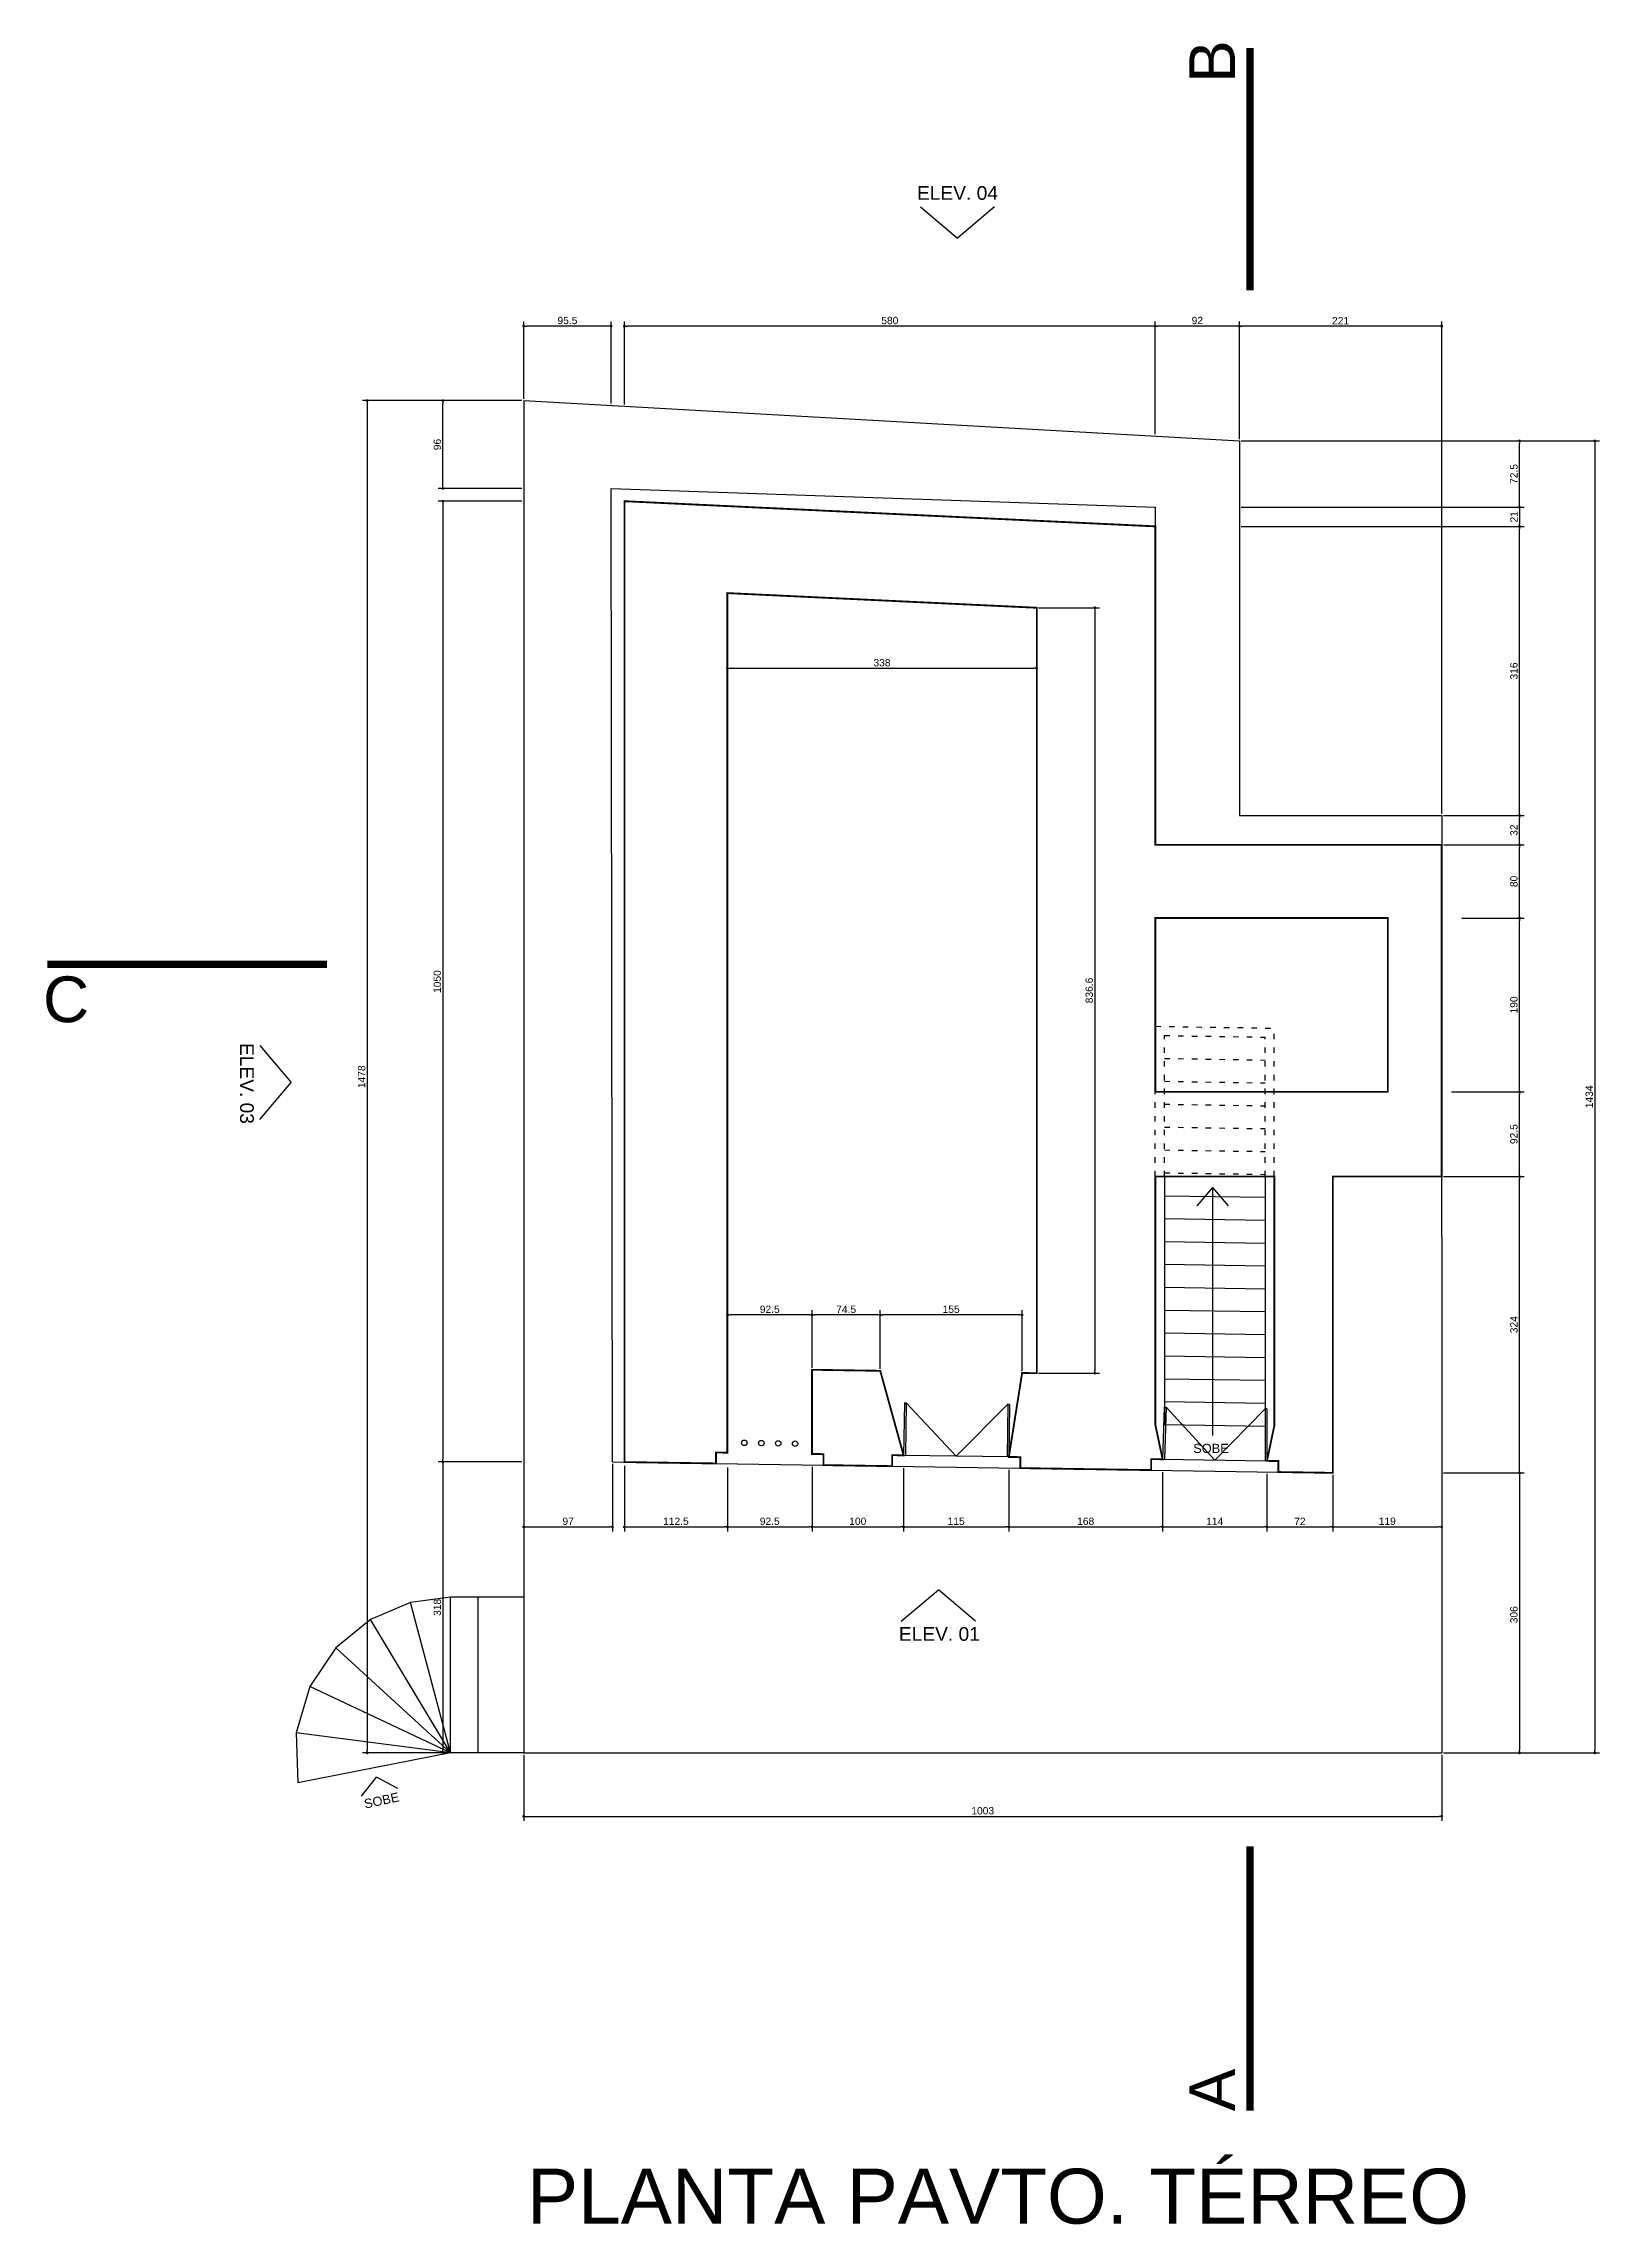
# Model space of a CAD drawing. Extents: x 2519 to 12890, y -1001 to 7229.
# Drawn here: x 2519 to 4219, y 4825 to 7209 of the extents above; entities that cross this region are included whole.
import ezdxf

# ---------------------------------------------------------------- set-up
doc = ezdxf.new("R2010")
doc.units = 0
doc.header["$PDMODE"] = 35
doc.linetypes.add('ACAD_ISO03W100', pattern=[30, 12, -18])
doc.linetypes.add('CENTER2', pattern=[28.575, 19.05, -3.175, 3.175, -3.175])
doc.layers.get('0').update_dxf_attribs({"linetype": 'CONTINUOUS'})
doc.layers.get('DEFPOINTS').update_dxf_attribs({"linetype": 'CONTINUOUS'})
for name, color, linetype in [('COTA', 7, 'CONTINUOUS'), ('PAREDE', 7, 'CONTINUOUS'), ('PAREDE_FINA', 7, 'CONTINUOUS')]:
    doc.layers.add(name, color=color, linetype=linetype)
doc.styles.add('TEXTO', font='ARIAL.TTF')
doc.dimstyles.new('COTA', dxfattribs={"dimtxt": 8, "dimasz": 3, "dimexe": 5, "dimexo": 2, "dimgap": 2, "dimtad": 1, "dimdec": 1, "dimdsep": 46, "dimtxsty": 'TEXTO', "dimblk1": 'DOT', "dimblk2": 'DOT', "dimsah": 1, "dimcen": 0, "dimclrd": 256, "dimclre": 256, "dimclrt": 256, "dimadec": 0, "dimazin": 0, "dimtfac": 0.6, "dimtdec": 1, "dimtmove": 0, "dimatfit": 3, "dimldrblk": 'DOT', "dimfxl": 1, "dimtolj": 1, "dimtzin": 0, "dimarcsym": 0})

# ---------------------------------------------------------------- blocks, each defined once
blk = doc.blocks.new('_DOT')
at = {"color": 0, "linetype": 'ByBlock'}
blk.add_line((-0.5, 0), (-1, 0), dxfattribs=at)
at = {"color": 0, "linetype": 'ByBlock', "const_width": 0.5}
blk.add_lwpolyline([(-0.25, 0, 1), (0.25, 0, 1)], format="xyb", close=True, dxfattribs=at)
blk = doc.blocks.new('*D33')
at = {"layer": 'COTA', "lineweight": -2}
for p, q in [((3825.8, 6776.4), (3825.8, 6904.8)), ((4043.8, 6899.8), (3828.8, 6899.8)), ((4046.8, 6366.9), (4046.8, 6904.8))]:
    blk.add_line(p, q, dxfattribs=at)
at = {"layer": 'DEFPOINTS', "color": 0}
for p in [(3825.8, 6899.8), (3825.8, 6774.4), (4046.8, 6364.9)]:
    blk.add_point(p, dxfattribs=at)
at = {"layer": 'COTA', "lineweight": -2, "xscale": 3, "yscale": 3, "zscale": 3, "rotation": 180}
blk.add_blockref('_DOT', (3825.8, 6899.8), dxfattribs=at)
at = {"layer": 'COTA', "lineweight": -2, "xscale": 3, "yscale": 3, "zscale": 3}
blk.add_blockref('_DOT', (4046.8, 6899.8), dxfattribs=at)
at = {"layer": 'COTA', "insert": (3936.3, 6905.8), "char_height": 8, "attachment_point": 5, "style": 'TEXTO'}
blk.add_mtext('\\A1;221', dxfattribs=at)
blk = doc.blocks.new('*D32')
at = {"layer": 'COTA', "lineweight": -2}
for p, q in [((3827.8, 6774.4), (4136.8, 6774.4)), ((4131.8, 6704.9), (4131.8, 6771.4)), ((3827.8, 6701.9), (4136.8, 6701.9))]:
    blk.add_line(p, q, dxfattribs=at)
at = {"layer": 'DEFPOINTS', "color": 0}
for p in [(3825.8, 6774.4), (4131.8, 6774.4), (3825.8, 6701.9)]:
    blk.add_point(p, dxfattribs=at)
at = {"layer": 'COTA', "lineweight": -2, "xscale": 3, "yscale": 3, "zscale": 3}
for p, rotation in [((4131.8, 6774.4), 90), ((4131.8, 6701.9), 270)]:
    blk.add_blockref('_DOT', p, dxfattribs=dict(at, rotation=rotation))
at = {"layer": 'COTA', "insert": (4125.7, 6738.2), "char_height": 8, "attachment_point": 5, "rotation": 90, "style": 'TEXTO'}
blk.add_mtext('\\A1;72.5', dxfattribs=at)
blk = doc.blocks.new('*D31')
at = {"layer": 'COTA', "lineweight": -2}
for p, q in [((3827.8, 6701.9), (4136.8, 6701.9)), ((4131.8, 6698.9), (4131.8, 6683.9)), ((3827.8, 6680.9), (4136.8, 6680.9))]:
    blk.add_line(p, q, dxfattribs=at)
at = {"layer": 'DEFPOINTS', "color": 0}
for p in [(3825.8, 6701.9), (3825.8, 6680.9), (4131.8, 6680.9)]:
    blk.add_point(p, dxfattribs=at)
at = {"layer": 'COTA', "lineweight": -2, "xscale": 3, "yscale": 3, "zscale": 3}
for p, rotation in [((4131.8, 6701.9), 90), ((4131.8, 6680.9), 270)]:
    blk.add_blockref('_DOT', p, dxfattribs=dict(at, rotation=rotation))
at = {"layer": 'COTA', "insert": (4125.8, 6691.4), "char_height": 8, "attachment_point": 5, "rotation": 90, "style": 'TEXTO'}
blk.add_mtext('\\A1;21', dxfattribs=at)
blk = doc.blocks.new('*D30')
at = {"layer": 'COTA', "lineweight": -2}
for p, q in [((3827.8, 6680.9), (4136.8, 6680.9)), ((4131.8, 6367.9), (4131.8, 6677.9)), ((4048.8, 6364.9), (4136.8, 6364.9))]:
    blk.add_line(p, q, dxfattribs=at)
at = {"layer": 'DEFPOINTS', "color": 0}
for p in [(3825.8, 6680.9), (4131.8, 6680.9), (4046.8, 6364.9)]:
    blk.add_point(p, dxfattribs=at)
at = {"layer": 'COTA', "lineweight": -2, "xscale": 3, "yscale": 3, "zscale": 3}
for p, rotation in [((4131.8, 6680.9), 90), ((4131.8, 6364.9), 270)]:
    blk.add_blockref('_DOT', p, dxfattribs=dict(at, rotation=rotation))
at = {"layer": 'COTA', "insert": (4125.7, 6522.9), "char_height": 8, "attachment_point": 5, "rotation": 90, "style": 'TEXTO'}
blk.add_mtext('\\A1;316', dxfattribs=at)
blk = doc.blocks.new('*D29')
at = {"layer": 'COTA', "lineweight": -2}
for p, q in [((4048.8, 6364.9), (4136.8, 6364.9)), ((4131.8, 6335.9), (4131.8, 6361.9)), ((4048.8, 6332.9), (4136.8, 6332.9))]:
    blk.add_line(p, q, dxfattribs=at)
at = {"layer": 'DEFPOINTS', "color": 0}
for p in [(4046.8, 6364.9), (4131.8, 6364.9), (4046.8, 6332.9)]:
    blk.add_point(p, dxfattribs=at)
at = {"layer": 'COTA', "lineweight": -2, "xscale": 3, "yscale": 3, "zscale": 3}
for p, rotation in [((4131.8, 6364.9), 90), ((4131.8, 6332.9), 270)]:
    blk.add_blockref('_DOT', p, dxfattribs=dict(at, rotation=rotation))
at = {"layer": 'COTA', "insert": (4125.7, 6348.9), "char_height": 8, "attachment_point": 5, "rotation": 90, "style": 'TEXTO'}
blk.add_mtext('\\A1;32', dxfattribs=at)
blk = doc.blocks.new('*D28')
at = {"layer": 'COTA', "lineweight": -2}
for p, q in [((4048.8, 6332.9), (4136.8, 6332.9)), ((4131.8, 6255.9), (4131.8, 6329.9)), ((4068.9, 6252.9), (4136.8, 6252.9))]:
    blk.add_line(p, q, dxfattribs=at)
at = {"layer": 'DEFPOINTS', "color": 0}
for p in [(4046.8, 6332.9), (4131.8, 6332.9), (4066.9, 6252.9)]:
    blk.add_point(p, dxfattribs=at)
at = {"layer": 'COTA', "lineweight": -2, "xscale": 3, "yscale": 3, "zscale": 3}
for p, rotation in [((4131.8, 6332.9), 90), ((4131.8, 6252.9), 270)]:
    blk.add_blockref('_DOT', p, dxfattribs=dict(at, rotation=rotation))
at = {"layer": 'COTA', "insert": (4125.7, 6292.9), "char_height": 8, "attachment_point": 5, "rotation": 90, "style": 'TEXTO'}
blk.add_mtext('\\A1;80', dxfattribs=at)
blk = doc.blocks.new('*D26')
at = {"layer": 'COTA', "lineweight": -2}
for p, q in [((4057.5, 6062.9), (4136.8, 6062.9)), ((4131.8, 5973.4), (4131.8, 6059.9)), ((4048.8, 5970.4), (4136.8, 5970.4))]:
    blk.add_line(p, q, dxfattribs=at)
at = {"layer": 'DEFPOINTS', "color": 0}
for p in [(4055.5, 6062.9), (4131.8, 6062.9), (4046.8, 5970.4)]:
    blk.add_point(p, dxfattribs=at)
at = {"layer": 'COTA', "lineweight": -2, "xscale": 3, "yscale": 3, "zscale": 3}
for p, rotation in [((4131.8, 6062.9), 90), ((4131.8, 5970.4), 270)]:
    blk.add_blockref('_DOT', p, dxfattribs=dict(at, rotation=rotation))
at = {"layer": 'COTA', "insert": (4125.7, 6016.7), "char_height": 8, "attachment_point": 5, "rotation": 90, "style": 'TEXTO'}
blk.add_mtext('\\A1;92.5', dxfattribs=at)
blk = doc.blocks.new('*D21')
at = {"layer": 'COTA', "lineweight": -2}
for p, q in [((3827.8, 6774.4), (4219.1, 6774.4)), ((4214.1, 6771.4), (4214.1, 5343.4)), ((4048.8, 5340.4), (4219.1, 5340.4))]:
    blk.add_line(p, q, dxfattribs=at)
at = {"layer": 'DEFPOINTS', "color": 0}
for p in [(3825.8, 6774.4), (4046.8, 5340.4), (4214.1, 5340.4)]:
    blk.add_point(p, dxfattribs=at)
at = {"layer": 'COTA', "lineweight": -2, "xscale": 3, "yscale": 3, "zscale": 3}
for p, rotation in [((4214.1, 6774.4), 90), ((4214.1, 5340.4), 270)]:
    blk.add_blockref('_DOT', p, dxfattribs=dict(at, rotation=rotation))
at = {"layer": 'COTA', "insert": (4208, 6057.4), "char_height": 8, "attachment_point": 5, "rotation": 90, "style": 'TEXTO'}
blk.add_mtext('\\A1;1434', dxfattribs=at)
blk = doc.blocks.new('*D20')
at = {"layer": 'COTA', "lineweight": -2}
for p, q in [((4048.8, 5970.4), (4136.8, 5970.4)), ((4131.8, 5649.4), (4131.8, 5967.4)), ((4048.8, 5646.4), (4136.8, 5646.4))]:
    blk.add_line(p, q, dxfattribs=at)
at = {"layer": 'DEFPOINTS', "color": 0}
for p in [(4046.8, 5970.4), (4131.8, 5970.4), (4046.8, 5646.4)]:
    blk.add_point(p, dxfattribs=at)
at = {"layer": 'COTA', "lineweight": -2, "xscale": 3, "yscale": 3, "zscale": 3}
for p, rotation in [((4131.8, 5970.4), 90), ((4131.8, 5646.4), 270)]:
    blk.add_blockref('_DOT', p, dxfattribs=dict(at, rotation=rotation))
at = {"layer": 'COTA', "insert": (4125.7, 5808.4), "char_height": 8, "attachment_point": 5, "rotation": 90, "style": 'TEXTO'}
blk.add_mtext('\\A1;324', dxfattribs=at)
blk = doc.blocks.new('*D19')
at = {"layer": 'COTA', "lineweight": -2}
for p, q in [((4048.8, 5646.4), (4136.8, 5646.4)), ((4131.8, 5643.4), (4131.8, 5343.4)), ((4048.8, 5340.4), (4136.8, 5340.4))]:
    blk.add_line(p, q, dxfattribs=at)
at = {"layer": 'DEFPOINTS', "color": 0}
for p in [(4046.8, 5646.4), (4046.8, 5340.4), (4131.8, 5340.4)]:
    blk.add_point(p, dxfattribs=at)
at = {"layer": 'COTA', "lineweight": -2, "xscale": 3, "yscale": 3, "zscale": 3}
for p, rotation in [((4131.8, 5646.4), 90), ((4131.8, 5340.4), 270)]:
    blk.add_blockref('_DOT', p, dxfattribs=dict(at, rotation=rotation))
at = {"layer": 'COTA', "insert": (4125.7, 5491.4), "char_height": 8, "attachment_point": 5, "rotation": 90, "style": 'TEXTO'}
blk.add_mtext('\\A1;306', dxfattribs=at)
blk = doc.blocks.new('*D18')
at = {"layer": 'COTA', "lineweight": -2}
for p, q in [((3043.8, 5338.4), (3043.8, 5266)), ((4046.8, 5338.4), (4046.8, 5266)), ((3046.8, 5271), (4043.8, 5271))]:
    blk.add_line(p, q, dxfattribs=at)
at = {"layer": 'DEFPOINTS', "color": 0}
for p in [(3043.8, 5340.4), (4046.8, 5340.4), (4046.8, 5271)]:
    blk.add_point(p, dxfattribs=at)
at = {"layer": 'COTA', "lineweight": -2, "xscale": 3, "yscale": 3, "zscale": 3, "rotation": 180}
blk.add_blockref('_DOT', (3043.8, 5271), dxfattribs=at)
at = {"layer": 'COTA', "lineweight": -2, "xscale": 3, "yscale": 3, "zscale": 3}
blk.add_blockref('_DOT', (4046.8, 5271), dxfattribs=at)
at = {"layer": 'COTA', "insert": (3545.3, 5277.1), "char_height": 8, "attachment_point": 5, "style": 'TEXTO'}
blk.add_mtext('\\A1;1003', dxfattribs=at)
blk = doc.blocks.new('*D14')
at = {"layer": 'COTA', "lineweight": -2}
for p, q in [((3927.8, 5642.4), (3927.8, 5582.4)), ((4046.8, 5642.6), (4046.8, 5582.4)), ((3930.8, 5587.4), (4043.8, 5587.4))]:
    blk.add_line(p, q, dxfattribs=at)
at = {"layer": 'DEFPOINTS', "color": 0}
for p in [(3927.8, 5644.4), (4046.8, 5644.6), (4046.8, 5587.4)]:
    blk.add_point(p, dxfattribs=at)
at = {"layer": 'COTA', "lineweight": -2, "xscale": 3, "yscale": 3, "zscale": 3, "rotation": 180}
blk.add_blockref('_DOT', (3927.8, 5587.4), dxfattribs=at)
at = {"layer": 'COTA', "lineweight": -2, "xscale": 3, "yscale": 3, "zscale": 3}
blk.add_blockref('_DOT', (4046.8, 5587.4), dxfattribs=at)
at = {"layer": 'COTA', "insert": (3987.3, 5593.5), "char_height": 8, "attachment_point": 5, "style": 'TEXTO'}
blk.add_mtext('\\A1;119', dxfattribs=at)
blk = doc.blocks.new('*D38')
at = {"layer": 'COTA', "lineweight": -2}
for p, q in [((3606.3, 6592), (3672.8, 6592)), ((3667.8, 6589), (3667.8, 5758.4)), ((3606.3, 5755.4), (3672.8, 5755.4))]:
    blk.add_line(p, q, dxfattribs=at)
at = {"layer": 'DEFPOINTS', "color": 0}
for p in [(3604.3, 6592), (3604.3, 5755.4), (3667.8, 5755.4)]:
    blk.add_point(p, dxfattribs=at)
at = {"layer": 'COTA', "lineweight": -2, "xscale": 3, "yscale": 3, "zscale": 3}
for p, rotation in [((3667.8, 6592), 90), ((3667.8, 5755.4), 270)]:
    blk.add_blockref('_DOT', p, dxfattribs=dict(at, rotation=rotation))
at = {"layer": 'COTA', "insert": (3661.7, 6173.7), "char_height": 8, "attachment_point": 5, "rotation": 90, "style": 'TEXTO'}
blk.add_mtext('\\A1;836.6', dxfattribs=at)
blk = doc.blocks.new('*D25')
at = {"layer": 'COTA', "lineweight": -2}
for p, q in [((3041.8, 6818.4), (2867.8, 6818.4)), ((2872.8, 6815.4), (2872.8, 5343.4)), ((3041.8, 5340.4), (2867.8, 5340.4))]:
    blk.add_line(p, q, dxfattribs=at)
at = {"layer": 'DEFPOINTS', "color": 0}
for p in [(3043.8, 6818.4), (2872.8, 5340.4), (3043.8, 5340.4)]:
    blk.add_point(p, dxfattribs=at)
at = {"layer": 'COTA', "lineweight": -2, "xscale": 3, "yscale": 3, "zscale": 3}
for p, rotation in [((2872.8, 6818.4), 90), ((2872.8, 5340.4), 270)]:
    blk.add_blockref('_DOT', p, dxfattribs=dict(at, rotation=rotation))
at = {"layer": 'COTA', "insert": (2866.7, 6079.4), "char_height": 8, "attachment_point": 5, "rotation": 90, "style": 'TEXTO'}
blk.add_mtext('\\A1;1478', dxfattribs=at)
blk = doc.blocks.new('*D23')
at = {"layer": 'COTA', "lineweight": -2}
for p, q in [((3041.8, 6708.4), (2950.5, 6708.4)), ((2955.5, 6705.4), (2955.5, 5661.4)), ((3041.8, 5658.4), (2950.5, 5658.4))]:
    blk.add_line(p, q, dxfattribs=at)
at = {"layer": 'DEFPOINTS', "color": 0}
for p in [(3043.8, 6708.4), (2955.5, 5658.4), (3043.8, 5658.4)]:
    blk.add_point(p, dxfattribs=at)
at = {"layer": 'COTA', "lineweight": -2, "xscale": 3, "yscale": 3, "zscale": 3}
for p, rotation in [((2955.5, 6708.4), 90), ((2955.5, 5658.4), 270)]:
    blk.add_blockref('_DOT', p, dxfattribs=dict(at, rotation=rotation))
at = {"layer": 'COTA', "insert": (2949.4, 6183.4), "char_height": 8, "attachment_point": 5, "rotation": 90, "style": 'TEXTO'}
blk.add_mtext('\\A1;1050', dxfattribs=at)
blk = doc.blocks.new('*D22')
at = {"layer": 'COTA', "lineweight": -2}
for p, q in [((3041.8, 5658.4), (2950.5, 5658.4)), ((2955.5, 5655.4), (2955.5, 5343.4)), ((3041.8, 5340.4), (2950.5, 5340.4))]:
    blk.add_line(p, q, dxfattribs=at)
at = {"layer": 'DEFPOINTS', "color": 0}
for p in [(3043.8, 5658.4), (2955.5, 5340.4), (3043.8, 5340.4)]:
    blk.add_point(p, dxfattribs=at)
at = {"layer": 'COTA', "lineweight": -2, "xscale": 3, "yscale": 3, "zscale": 3}
for p, rotation in [((2955.5, 5658.4), 90), ((2955.5, 5340.4), 270)]:
    blk.add_blockref('_DOT', p, dxfattribs=dict(at, rotation=rotation))
at = {"layer": 'COTA', "insert": (2949.4, 5499.4), "char_height": 8, "attachment_point": 5, "rotation": 90, "style": 'TEXTO'}
blk.add_mtext('\\A1;318', dxfattribs=at)
blk = doc.blocks.new('*D17')
at = {"layer": 'COTA', "lineweight": -2}
for p, q in [((3358.8, 5651.1), (3358.8, 5582.4)), ((3458.8, 5649.6), (3458.8, 5582.4)), ((3361.8, 5587.4), (3455.8, 5587.4))]:
    blk.add_line(p, q, dxfattribs=at)
at = {"layer": 'DEFPOINTS', "color": 0}
for p in [(3358.8, 5653.1), (3458.8, 5651.6), (3458.8, 5587.4)]:
    blk.add_point(p, dxfattribs=at)
at = {"layer": 'COTA', "lineweight": -2, "xscale": 3, "yscale": 3, "zscale": 3, "rotation": 180}
blk.add_blockref('_DOT', (3358.8, 5587.4), dxfattribs=at)
at = {"layer": 'COTA', "lineweight": -2, "xscale": 3, "yscale": 3, "zscale": 3}
blk.add_blockref('_DOT', (3458.8, 5587.4), dxfattribs=at)
at = {"layer": 'COTA', "insert": (3408.8, 5593.5), "char_height": 8, "attachment_point": 5, "style": 'TEXTO'}
blk.add_mtext('\\A1;100', dxfattribs=at)
blk = doc.blocks.new('*D16')
at = {"layer": 'COTA', "lineweight": -2}
for p, q in [((3043.8, 5657.9), (3043.8, 5582.4)), ((3140.8, 5656.4), (3140.8, 5582.4)), ((3046.8, 5587.4), (3137.8, 5587.4))]:
    blk.add_line(p, q, dxfattribs=at)
at = {"layer": 'DEFPOINTS', "color": 0}
for p in [(3043.8, 5659.9), (3140.8, 5658.4), (3140.8, 5587.4)]:
    blk.add_point(p, dxfattribs=at)
at = {"layer": 'COTA', "lineweight": -2, "xscale": 3, "yscale": 3, "zscale": 3, "rotation": 180}
blk.add_blockref('_DOT', (3043.8, 5587.4), dxfattribs=at)
at = {"layer": 'COTA', "lineweight": -2, "xscale": 3, "yscale": 3, "zscale": 3}
blk.add_blockref('_DOT', (3140.8, 5587.4), dxfattribs=at)
at = {"layer": 'COTA', "insert": (3092.3, 5593.5), "char_height": 8, "attachment_point": 5, "style": 'TEXTO'}
blk.add_mtext('\\A1;97', dxfattribs=at)
blk = doc.blocks.new('*D15')
at = {"layer": 'COTA', "lineweight": -2}
for p, q in [((3741.8, 5647.3), (3741.8, 5582.4)), ((3855.8, 5645.5), (3855.8, 5582.4)), ((3744.8, 5587.4), (3852.8, 5587.4))]:
    blk.add_line(p, q, dxfattribs=at)
at = {"layer": 'DEFPOINTS', "color": 0}
for p in [(3741.8, 5649.3), (3855.8, 5647.5), (3855.8, 5587.4)]:
    blk.add_point(p, dxfattribs=at)
at = {"layer": 'COTA', "lineweight": -2, "xscale": 3, "yscale": 3, "zscale": 3, "rotation": 180}
blk.add_blockref('_DOT', (3741.8, 5587.4), dxfattribs=at)
at = {"layer": 'COTA', "lineweight": -2, "xscale": 3, "yscale": 3, "zscale": 3}
blk.add_blockref('_DOT', (3855.8, 5587.4), dxfattribs=at)
at = {"layer": 'COTA', "insert": (3798.8, 5593.4), "char_height": 8, "attachment_point": 5, "style": 'TEXTO'}
blk.add_mtext('\\A1;114', dxfattribs=at)
blk = doc.blocks.new('*D13')
at = {"layer": 'COTA', "lineweight": -2}
for p, q in [((3855.8, 5643.5), (3855.8, 5582.4)), ((3927.8, 5644.4), (3927.8, 5582.4)), ((3858.8, 5587.4), (3924.8, 5587.4))]:
    blk.add_line(p, q, dxfattribs=at)
at = {"layer": 'DEFPOINTS', "color": 0}
for p in [(3855.8, 5645.5), (3927.8, 5646.4), (3927.8, 5587.4)]:
    blk.add_point(p, dxfattribs=at)
at = {"layer": 'COTA', "lineweight": -2, "xscale": 3, "yscale": 3, "zscale": 3, "rotation": 180}
blk.add_blockref('_DOT', (3855.8, 5587.4), dxfattribs=at)
at = {"layer": 'COTA', "lineweight": -2, "xscale": 3, "yscale": 3, "zscale": 3}
blk.add_blockref('_DOT', (3927.8, 5587.4), dxfattribs=at)
at = {"layer": 'COTA', "insert": (3891.8, 5593.4), "char_height": 8, "attachment_point": 5, "style": 'TEXTO'}
blk.add_mtext('\\A1;72', dxfattribs=at)
blk = doc.blocks.new('*D12')
at = {"layer": 'COTA', "lineweight": -2}
for p, q in [((3573.8, 5647.8), (3573.8, 5582.4)), ((3741.8, 5645.3), (3741.8, 5582.4)), ((3576.8, 5587.4), (3738.8, 5587.4))]:
    blk.add_line(p, q, dxfattribs=at)
at = {"layer": 'DEFPOINTS', "color": 0}
for p in [(3573.8, 5649.8), (3741.8, 5647.3), (3741.8, 5587.4)]:
    blk.add_point(p, dxfattribs=at)
at = {"layer": 'COTA', "lineweight": -2, "xscale": 3, "yscale": 3, "zscale": 3, "rotation": 180}
blk.add_blockref('_DOT', (3573.8, 5587.4), dxfattribs=at)
at = {"layer": 'COTA', "lineweight": -2, "xscale": 3, "yscale": 3, "zscale": 3}
blk.add_blockref('_DOT', (3741.8, 5587.4), dxfattribs=at)
at = {"layer": 'COTA', "insert": (3657.8, 5593.5), "char_height": 8, "attachment_point": 5, "style": 'TEXTO'}
blk.add_mtext('\\A1;168', dxfattribs=at)
blk = doc.blocks.new('*D11')
at = {"layer": 'COTA', "lineweight": -2}
for p, q in [((3433.3, 5760), (3433.3, 5824.1)), ((3585.3, 5819.1), (3436.3, 5819.1)), ((3588.3, 5757.6), (3588.3, 5824.1))]:
    blk.add_line(p, q, dxfattribs=at)
at = {"layer": 'DEFPOINTS', "color": 0}
for p in [(3433.3, 5819.1), (3433.3, 5758), (3588.3, 5755.6)]:
    blk.add_point(p, dxfattribs=at)
at = {"layer": 'COTA', "lineweight": -2, "xscale": 3, "yscale": 3, "zscale": 3, "rotation": 180}
blk.add_blockref('_DOT', (3433.3, 5819.1), dxfattribs=at)
at = {"layer": 'COTA', "lineweight": -2, "xscale": 3, "yscale": 3, "zscale": 3}
blk.add_blockref('_DOT', (3588.3, 5819.1), dxfattribs=at)
at = {"layer": 'COTA', "insert": (3510.8, 5825.2), "char_height": 8, "attachment_point": 5, "style": 'TEXTO'}
blk.add_mtext('\\A1;155', dxfattribs=at)
blk = doc.blocks.new('*D10')
at = {"layer": 'COTA', "lineweight": -2}
for p, q in [((3358.8, 5761.1), (3358.8, 5824.1)), ((3430.3, 5819.1), (3361.8, 5819.1)), ((3433.3, 5760), (3433.3, 5824.1))]:
    blk.add_line(p, q, dxfattribs=at)
at = {"layer": 'DEFPOINTS', "color": 0}
for p in [(3358.8, 5819.1), (3358.8, 5759.1), (3433.3, 5758)]:
    blk.add_point(p, dxfattribs=at)
at = {"layer": 'COTA', "lineweight": -2, "xscale": 3, "yscale": 3, "zscale": 3, "rotation": 180}
blk.add_blockref('_DOT', (3358.8, 5819.1), dxfattribs=at)
at = {"layer": 'COTA', "lineweight": -2, "xscale": 3, "yscale": 3, "zscale": 3}
blk.add_blockref('_DOT', (3433.3, 5819.1), dxfattribs=at)
at = {"layer": 'COTA', "insert": (3396.1, 5825.2), "char_height": 8, "attachment_point": 5, "style": 'TEXTO'}
blk.add_mtext('\\A1;74.5', dxfattribs=at)
blk = doc.blocks.new('*D9')
at = {"layer": 'COTA', "lineweight": -2}
for p, q in [((3266.3, 5761.1), (3266.3, 5824.1)), ((3355.8, 5819.1), (3269.3, 5819.1)), ((3358.8, 5761.1), (3358.8, 5824.1))]:
    blk.add_line(p, q, dxfattribs=at)
at = {"layer": 'DEFPOINTS', "color": 0}
for p in [(3266.3, 5819.1), (3266.3, 5759.1), (3358.8, 5759.1)]:
    blk.add_point(p, dxfattribs=at)
at = {"layer": 'COTA', "lineweight": -2, "xscale": 3, "yscale": 3, "zscale": 3, "rotation": 180}
blk.add_blockref('_DOT', (3266.3, 5819.1), dxfattribs=at)
at = {"layer": 'COTA', "lineweight": -2, "xscale": 3, "yscale": 3, "zscale": 3}
blk.add_blockref('_DOT', (3358.8, 5819.1), dxfattribs=at)
at = {"layer": 'COTA', "insert": (3312.6, 5825.2), "char_height": 8, "attachment_point": 5, "style": 'TEXTO'}
blk.add_mtext('\\A1;92.5', dxfattribs=at)
blk = doc.blocks.new('*D8')
at = {"layer": 'COTA', "lineweight": -2}
for p, q in [((3458.8, 5651.6), (3458.8, 5582.4)), ((3573.8, 5649.8), (3573.8, 5582.4)), ((3461.8, 5587.4), (3570.8, 5587.4))]:
    blk.add_line(p, q, dxfattribs=at)
at = {"layer": 'DEFPOINTS', "color": 0}
for p in [(3458.8, 5653.6), (3573.8, 5651.8), (3573.8, 5587.4)]:
    blk.add_point(p, dxfattribs=at)
at = {"layer": 'COTA', "lineweight": -2, "xscale": 3, "yscale": 3, "zscale": 3, "rotation": 180}
blk.add_blockref('_DOT', (3458.8, 5587.4), dxfattribs=at)
at = {"layer": 'COTA', "lineweight": -2, "xscale": 3, "yscale": 3, "zscale": 3}
blk.add_blockref('_DOT', (3573.8, 5587.4), dxfattribs=at)
at = {"layer": 'COTA', "insert": (3516.3, 5593.5), "char_height": 8, "attachment_point": 5, "style": 'TEXTO'}
blk.add_mtext('\\A1;115', dxfattribs=at)
blk = doc.blocks.new('*D7')
at = {"layer": 'COTA', "lineweight": -2}
for p, q in [((3266.3, 5652.5), (3266.3, 5582.4)), ((3358.8, 5653.1), (3358.8, 5582.4)), ((3269.3, 5587.4), (3355.8, 5587.4))]:
    blk.add_line(p, q, dxfattribs=at)
at = {"layer": 'DEFPOINTS', "color": 0}
for p in [(3266.3, 5654.5), (3358.8, 5655.1), (3358.8, 5587.4)]:
    blk.add_point(p, dxfattribs=at)
at = {"layer": 'COTA', "lineweight": -2, "xscale": 3, "yscale": 3, "zscale": 3, "rotation": 180}
blk.add_blockref('_DOT', (3266.3, 5587.4), dxfattribs=at)
at = {"layer": 'COTA', "lineweight": -2, "xscale": 3, "yscale": 3, "zscale": 3}
blk.add_blockref('_DOT', (3358.8, 5587.4), dxfattribs=at)
at = {"layer": 'COTA', "insert": (3312.6, 5593.5), "char_height": 8, "attachment_point": 5, "style": 'TEXTO'}
blk.add_mtext('\\A1;92.5', dxfattribs=at)
blk = doc.blocks.new('*D6')
at = {"layer": 'COTA', "lineweight": -2}
for p, q in [((3153.8, 5654.3), (3153.8, 5582.4)), ((3266.3, 5650.5), (3266.3, 5582.4)), ((3156.8, 5587.4), (3263.3, 5587.4))]:
    blk.add_line(p, q, dxfattribs=at)
at = {"layer": 'DEFPOINTS', "color": 0}
for p in [(3153.8, 5656.3), (3266.3, 5652.5), (3266.3, 5587.4)]:
    blk.add_point(p, dxfattribs=at)
at = {"layer": 'COTA', "lineweight": -2, "xscale": 3, "yscale": 3, "zscale": 3, "rotation": 180}
blk.add_blockref('_DOT', (3153.8, 5587.4), dxfattribs=at)
at = {"layer": 'COTA', "lineweight": -2, "xscale": 3, "yscale": 3, "zscale": 3}
blk.add_blockref('_DOT', (3266.3, 5587.4), dxfattribs=at)
at = {"layer": 'COTA', "insert": (3210.1, 5593.5), "char_height": 8, "attachment_point": 5, "style": 'TEXTO'}
blk.add_mtext('\\A1;112.5', dxfattribs=at)
blk = doc.blocks.new('*D37')
at = {"layer": 'COTA', "lineweight": -2}
for p, q in [((3266.3, 6606), (3266.3, 6520.8)), ((3604.3, 6590), (3604.3, 6520.8)), ((3269.3, 6525.8), (3601.3, 6525.8))]:
    blk.add_line(p, q, dxfattribs=at)
at = {"layer": 'DEFPOINTS', "color": 0}
for p in [(3266.3, 6608), (3604.3, 6592), (3604.3, 6525.8)]:
    blk.add_point(p, dxfattribs=at)
at = {"layer": 'COTA', "lineweight": -2, "xscale": 3, "yscale": 3, "zscale": 3, "rotation": 180}
blk.add_blockref('_DOT', (3266.3, 6525.8), dxfattribs=at)
at = {"layer": 'COTA', "lineweight": -2, "xscale": 3, "yscale": 3, "zscale": 3}
blk.add_blockref('_DOT', (3604.3, 6525.8), dxfattribs=at)
at = {"layer": 'COTA', "insert": (3435.3, 6531.9), "char_height": 8, "attachment_point": 5, "style": 'TEXTO'}
blk.add_mtext('\\A1;338', dxfattribs=at)
blk = doc.blocks.new('*D36')
at = {"layer": 'COTA', "lineweight": -2}
for p, q in [((3043.8, 6820.4), (3043.8, 6904.8)), ((3136.3, 6899.8), (3046.8, 6899.8)), ((3139.3, 6815.1), (3139.3, 6904.8))]:
    blk.add_line(p, q, dxfattribs=at)
at = {"layer": 'DEFPOINTS', "color": 0}
for p in [(3043.8, 6899.8), (3043.8, 6818.4), (3139.3, 6813.1)]:
    blk.add_point(p, dxfattribs=at)
at = {"layer": 'COTA', "lineweight": -2, "xscale": 3, "yscale": 3, "zscale": 3, "rotation": 180}
blk.add_blockref('_DOT', (3043.8, 6899.8), dxfattribs=at)
at = {"layer": 'COTA', "lineweight": -2, "xscale": 3, "yscale": 3, "zscale": 3}
blk.add_blockref('_DOT', (3139.3, 6899.8), dxfattribs=at)
at = {"layer": 'COTA', "insert": (3091.6, 6905.9), "char_height": 8, "attachment_point": 5, "style": 'TEXTO'}
blk.add_mtext('\\A1;95.5', dxfattribs=at)
blk = doc.blocks.new('*D35')
at = {"layer": 'COTA', "lineweight": -2}
for p, q in [((3153.8, 6814.3), (3153.8, 6904.8)), ((3730.8, 6899.8), (3156.8, 6899.8)), ((3733.8, 6781.6), (3733.8, 6904.8))]:
    blk.add_line(p, q, dxfattribs=at)
at = {"layer": 'DEFPOINTS', "color": 0}
for p in [(3153.8, 6899.8), (3153.8, 6812.3), (3733.8, 6779.6)]:
    blk.add_point(p, dxfattribs=at)
at = {"layer": 'COTA', "lineweight": -2, "xscale": 3, "yscale": 3, "zscale": 3, "rotation": 180}
blk.add_blockref('_DOT', (3153.8, 6899.8), dxfattribs=at)
at = {"layer": 'COTA', "lineweight": -2, "xscale": 3, "yscale": 3, "zscale": 3}
blk.add_blockref('_DOT', (3733.8, 6899.8), dxfattribs=at)
at = {"layer": 'COTA', "insert": (3443.8, 6905.9), "char_height": 8, "attachment_point": 5, "style": 'TEXTO'}
blk.add_mtext('\\A1;580', dxfattribs=at)
blk = doc.blocks.new('*D34')
at = {"layer": 'COTA', "lineweight": -2}
for p, q in [((3733.8, 6781.6), (3733.8, 6904.8)), ((3822.8, 6899.8), (3736.8, 6899.8)), ((3825.8, 6776.4), (3825.8, 6904.8))]:
    blk.add_line(p, q, dxfattribs=at)
at = {"layer": 'DEFPOINTS', "color": 0}
for p in [(3733.8, 6899.8), (3733.8, 6779.6), (3825.8, 6774.4)]:
    blk.add_point(p, dxfattribs=at)
at = {"layer": 'COTA', "lineweight": -2, "xscale": 3, "yscale": 3, "zscale": 3, "rotation": 180}
blk.add_blockref('_DOT', (3733.8, 6899.8), dxfattribs=at)
at = {"layer": 'COTA', "lineweight": -2, "xscale": 3, "yscale": 3, "zscale": 3}
blk.add_blockref('_DOT', (3825.8, 6899.8), dxfattribs=at)
at = {"layer": 'COTA', "insert": (3779.8, 6905.9), "char_height": 8, "attachment_point": 5, "style": 'TEXTO'}
blk.add_mtext('\\A1;92', dxfattribs=at)
blk = doc.blocks.new('*D24')
at = {"layer": 'COTA', "lineweight": -2}
for p, q in [((3041.8, 6818.4), (2950.5, 6818.4)), ((2955.5, 6725.4), (2955.5, 6815.4)), ((3041.8, 6722.4), (2950.5, 6722.4))]:
    blk.add_line(p, q, dxfattribs=at)
at = {"layer": 'DEFPOINTS', "color": 0}
for p in [(2955.5, 6818.4), (3043.8, 6818.4), (3043.8, 6722.4)]:
    blk.add_point(p, dxfattribs=at)
at = {"layer": 'COTA', "lineweight": -2, "xscale": 3, "yscale": 3, "zscale": 3}
for p, rotation in [((2955.5, 6818.4), 90), ((2955.5, 6722.4), 270)]:
    blk.add_blockref('_DOT', p, dxfattribs=dict(at, rotation=rotation))
at = {"layer": 'COTA', "insert": (2949.4, 6770.4), "char_height": 8, "attachment_point": 5, "rotation": 90, "style": 'TEXTO'}
blk.add_mtext('\\A1;96', dxfattribs=at)
blk = doc.blocks.new('*D27')
at = {"layer": 'COTA', "lineweight": -2}
for p, q in [((4068.9, 6252.9), (4136.8, 6252.9)), ((4131.8, 6065.9), (4131.8, 6249.9)), ((4057.5, 6062.9), (4136.8, 6062.9))]:
    blk.add_line(p, q, dxfattribs=at)
at = {"layer": 'DEFPOINTS', "color": 0}
for p in [(4066.9, 6252.9), (4131.8, 6252.9), (4055.5, 6062.9)]:
    blk.add_point(p, dxfattribs=at)
at = {"layer": 'COTA', "lineweight": -2, "xscale": 3, "yscale": 3, "zscale": 3}
for p, rotation in [((4131.8, 6252.9), 90), ((4131.8, 6062.9), 270)]:
    blk.add_blockref('_DOT', p, dxfattribs=dict(at, rotation=rotation))
at = {"layer": 'COTA', "insert": (4125.7, 6157.9), "char_height": 8, "attachment_point": 5, "rotation": 90, "style": 'TEXTO'}
blk.add_mtext('\\A1;190', dxfattribs=at)

msp = doc.modelspace()

# ---------------------------------------------------------------- linework, layer by layer
at = {"layer": 'PAREDE', "const_width": 2}
for points in [[(3733.85, 5970.45), (3863.85, 5970.45), (3863.85, 5697.67), (3855.85, 5659.55), (3868.35, 5659.36), (3868.35, 5647.36), (3927.85, 5646.45), (3927.85, 5970.45), (4046.85, 5970.45), (4046.85, 6332.95), (3733.85, 6332.95), (3733.85, 6680.95), (3153.85, 6708.45), (3153.85, 5658.25), (3253.85, 5656.73), (3253.85, 5668.73), (3266.35, 5668.54), (3266.35, 6608.01), (3604.35, 6591.98), (3604.35, 5755.39), (3588.35, 5755.64), (3573.85, 5663.85), (3586.35, 5663.66), (3586.35, 5651.66), (3729.35, 5649.48), (3729.35, 5661.48), (3741.85, 5661.29), (3733.85, 5699.41)], [(3987.85, 6252.95), (3733.85, 6252.95), (3733.85, 6062.95), (3987.85, 6062.95)], [(3446.35, 5653.79), (3371.35, 5654.93), (3371.35, 5666.93), (3358.85, 5667.13), (3358.85, 5759.14), (3433.35, 5758), (3458.85, 5665.6), (3446.35, 5665.79)]]:
    msp.add_lwpolyline(points, close=True, dxfattribs=at)
at = {"layer": 'PAREDE_FINA'}
for p, q in [((3825.85, 6774.45), (3825.85, 6364.95)), ((3825.85, 6364.95), (4046.85, 6364.95)), ((3743.85, 5970.45), (3743.85, 5699.41)), ((3853.85, 5970.45), (3853.85, 5697.67)), ((3796.45, 5958.25), (3796.45, 5687.21)), ((4046.85, 5904.45), (4046.85, 5340.45)), ((3743.65, 5718.33), (3741.85, 5661.35)), ((3745.65, 5718.26), (3743.85, 5661.29)), ((3853.85, 5716.55), (3853.85, 5659.55)), ((3855.85, 5716.55), (3855.85, 5659.55)), ((3043.85, 5340.45), (4046.85, 5340.45))]:
    msp.add_line(p, q, dxfattribs=at)
at = {"layer": 'PAREDE_FINA', "linetype": 'CENTER2', "ltscale": 3, "const_width": 8}
for points in [[(3837.37, 6938.92), (3837.37, 7203.92)], [(2523.25, 6202.18), (2828.91, 6202.18)], [(3837.37, 4949.48), (3837.37, 5238.25)]]:
    msp.add_lwpolyline(points, dxfattribs=at)
at = {"layer": 'PAREDE_FINA'}
for points in [[(3477.15, 7030.26), (3517.63, 6996.09)], [(3558.11, 7030.26), (3517.63, 6996.09)], [(3043.85, 6818.45), (3043.85, 5340.45)], [(3043.85, 6818.45), (3825.85, 6774.45)], [(3140.85, 5658.45), (3139.35, 6722.45)], [(3139.35, 6722.45), (3733.85, 6701.95)], [(3733.85, 6701.95), (3733.85, 6680.95)], [(4046.85, 6364.95), (4046.85, 6332.95)], [(2755.45, 6113.65), (2789.62, 6073.17)], [(2755.45, 6032.69), (2789.62, 6073.17)], [(4046.85, 5904.45), (4046.85, 5970.45)], [(3743.85, 5949.41), (3853.85, 5947.67)], [(3796.45, 5958.25), (3779.26, 5938.32)], [(3796.45, 5958.25), (3813.63, 5938.32)], [(3743.85, 5924.41), (3853.85, 5922.67)], [(3743.85, 5899.41), (3853.85, 5897.67)], [(3743.85, 5874.41), (3853.85, 5872.67)], [(3743.85, 5849.41), (3853.85, 5847.67)], [(3743.85, 5824.41), (3853.85, 5822.67)], [(3743.85, 5799.41), (3853.85, 5797.67)], [(3743.85, 5774.41), (3853.85, 5772.67)], [(3743.85, 5749.41), (3853.85, 5747.67)], [(3459.73, 5723.1), (3458.85, 5665.6)], [(3459.73, 5723.1), (3461.73, 5723.07)], [(3461.73, 5723.07), (3460.85, 5665.57)], [(3461.73, 5723.07), (3516.35, 5664.72)], [(3572.73, 5721.38), (3516.35, 5664.72)], [(3572.73, 5721.38), (3571.85, 5663.88)], [(3574.73, 5721.35), (3572.73, 5721.38)], [(3574.73, 5721.35), (3573.85, 5663.85)], [(3743.85, 5724.41), (3853.85, 5722.67)], [(3743.65, 5718.33), (3745.65, 5718.26)], [(3743.85, 5699.41), (3853.85, 5697.67)], [(3745.65, 5718.26), (3798.85, 5660.42)], [(3853.85, 5716.55), (3798.85, 5660.42)], [(3855.85, 5716.55), (3853.85, 5716.55)], [(3140.85, 5658.45), (3153.85, 5658.25)], [(3253.85, 5656.73), (3371.35, 5654.93)], [(3446.35, 5653.79), (3586.35, 5651.66)], [(3573.85, 5663.85), (3458.85, 5665.6)], [(3729.35, 5649.48), (3868.35, 5647.36)], [(3741.85, 5661.29), (3855.85, 5659.55)], [(2963.85, 5510.45), (2920.23, 5504.76), (2876.4, 5486.23), (2838.6, 5455.4), (2810.05, 5412.89), (2795.28, 5362.44), (2797.04, 5307.66)], [(3043.85, 5510.45), (2963.85, 5510.45)], [(2963.85, 5340.45), (2963.85, 5510.45)], [(2993.85, 5340.45), (2993.85, 5510.45)], [(3456.38, 5484.42), (3496.86, 5518.58)], [(3537.35, 5484.42), (3496.86, 5518.58)], [(2963.85, 5340.45), (2876.4, 5486.23)], [(2963.85, 5340.45), (2920.23, 5504.76)], [(2963.85, 5340.45), (2838.6, 5455.4)], [(2963.85, 5340.45), (2810.05, 5412.89)], [(2963.85, 5340.45), (2795.28, 5362.44)], [(2963.85, 5340.45), (2797.04, 5307.66)], [(3043.85, 5340.45), (2963.85, 5340.45)], [(2866.63, 5292.93), (2882.85, 5313.86)], [(2906.22, 5301.39), (2882.85, 5313.86)]]:
    msp.add_lwpolyline(points, dxfattribs=at)
at = {"layer": 'PAREDE_FINA', "linetype": 'ACAD_ISO03W100', "ltscale": 0.5}
for points in [[(3733.85, 6134.57), (3863.85, 6132.52)], [(3863.85, 5970.45), (3863.85, 6132.52)], [(3743.85, 6124.41), (3853.85, 6122.67)], [(3743.85, 5970.45), (3743.85, 6124.41)], [(3853.85, 5970.45), (3853.85, 6122.67)], [(3743.85, 6099.41), (3853.85, 6097.67)], [(3733.85, 5970.45), (3733.85, 6062.95)], [(3743.85, 6074.41), (3853.85, 6072.67)], [(3743.85, 6049.41), (3853.85, 6047.67)], [(3743.85, 6024.41), (3853.85, 6022.67)], [(3743.85, 5999.41), (3853.85, 5997.67)], [(3743.85, 5974.41), (3853.85, 5972.67)]]:
    msp.add_lwpolyline(points, dxfattribs=at)
at = {"layer": 'PAREDE_FINA'}
for centre in [(3284.85, 5679.26), (3303.35, 5678.98), (3321.85, 5678.7), (3340.35, 5678.42)]:
    msp.add_circle(centre, 3, dxfattribs=at)

# ---------------------------------------------------------------- texts
at = {"layer": 'PAREDE_FINA', "style": 'TEXTO'}
for s, height, rotation, p in [('B', 50, 90, (3821.02, 7165.68)), ('ELEV. 03', 15, 270, (2733.91, 6116.36)), ('SOBE', 10, 12.05806, (2870.6, 5279.53)), ('A', 50, 90, (3821.02, 4948.73))]:
    msp.add_text(s, height=height, rotation=rotation, dxfattribs=at).set_placement(p)
for s, height, p in [('ELEV. 04', 15, (3473.47, 7037.86)), ('C', 50, (2518.55, 6139.02)), ('SOBE', 10, (3775.33, 5668.19)), ('ELEV. 01', 15, (3453.67, 5462.88)), ('PLANTA PAVTO. TÉRREO', 60, (3047.33, 4825.92))]:
    msp.add_text(s, height=height, dxfattribs=at).set_placement(p)

# ---------------------------------------------------------------- dimensions: what is measured, and where the dimension line sits
at = {"layer": 'COTA'}
for base, p1, p2, picture, middle in [((3043.85, 6899.82), (3139.35, 6813.08), (3043.85, 6818.45), '*D36', (3091.6, 6905.9)), ((3153.85, 6899.82), (3733.85, 6779.63), (3153.85, 6812.26), '*D35', (3443.85, 6905.9)), ((3733.85, 6899.82), (3825.85, 6774.45), (3733.85, 6779.63), '*D34', (3779.85, 6905.9)), ((3825.85, 6899.82), (4046.85, 6364.95), (3825.85, 6774.45), '*D33', (3936.35, 6905.83)), ((3604.35, 6525.78), (3266.35, 6608.01), (3604.35, 6591.98), '*D37', (3435.35, 6531.87)), ((3266.35, 5819.09), (3358.85, 5759.14), (3266.35, 5759.14), '*D9', (3312.6, 5825.17)), ((3358.85, 5819.09), (3433.35, 5758), (3358.85, 5759.14), '*D10', (3396.1, 5825.16)), ((3433.35, 5819.09), (3588.35, 5755.64), (3433.35, 5758), '*D11', (3510.85, 5825.17)), ((3140.85, 5587.37), (3043.85, 5659.93), (3140.85, 5658.45), '*D16', (3092.35, 5593.45)), ((3266.35, 5587.37), (3153.85, 5656.25), (3266.35, 5652.54), '*D6', (3210.1, 5593.45)), ((3358.85, 5587.37), (3266.35, 5654.54), (3358.85, 5655.13), '*D7', (3312.6, 5593.45)), ((3458.85, 5587.37), (3358.85, 5653.13), (3458.85, 5651.6), '*D17', (3408.85, 5593.45)), ((3573.85, 5587.37), (3458.85, 5653.6), (3573.85, 5651.85), '*D8', (3516.35, 5593.45)), ((3741.85, 5587.37), (3573.85, 5649.85), (3741.85, 5647.29), '*D12', (3657.85, 5593.45)), ((3855.85, 5587.37), (3741.85, 5649.29), (3855.85, 5647.55), '*D15', (3798.85, 5593.38)), ((3927.85, 5587.37), (3855.85, 5645.55), (3927.85, 5646.45), '*D13', (3891.85, 5593.38)), ((4046.85, 5587.37), (3927.85, 5644.45), (4046.85, 5644.63), '*D14', (3987.35, 5593.45)), ((4046.85, 5270.97), (3043.85, 5340.45), (4046.85, 5340.45), '*D18', (3545.35, 5277.06))]:
    dim = msp.add_linear_dim(base=base, p1=p1, p2=p2, dimstyle='COTA', dxfattribs=at)
    dim.commit()
    dim.dimension.update_dxf_attribs({"geometry": picture, "text_midpoint": middle})
for base, p1, p2, picture, middle in [((2872.76, 5340.45), (3043.85, 6818.45), (3043.85, 5340.45), '*D25', (2866.68, 6079.45)), ((2955.52, 6818.45), (3043.85, 6722.45), (3043.85, 6818.45), '*D24', (2949.44, 6770.45)), ((4131.78, 6774.45), (3825.85, 6701.95), (3825.85, 6774.45), '*D32', (4125.7, 6738.2)), ((4214.07, 5340.45), (3825.85, 6774.45), (4046.85, 5340.45), '*D21', (4207.98, 6057.45)), ((2955.52, 5658.45), (3043.85, 6708.45), (3043.85, 5658.45), '*D23', (2949.44, 6183.45)), ((4131.78, 6680.95), (3825.85, 6701.95), (3825.85, 6680.95), '*D31', (4125.76, 6691.45)), ((4131.78, 6680.95), (4046.85, 6364.95), (3825.85, 6680.95), '*D30', (4125.69, 6522.95)), ((4131.78, 6364.95), (4046.85, 6332.95), (4046.85, 6364.95), '*D29', (4125.69, 6348.95)), ((4131.78, 6332.95), (4066.91, 6252.95), (4046.85, 6332.95), '*D28', (4125.7, 6292.95)), ((4131.78, 6252.95), (4055.45, 6062.95), (4066.91, 6252.95), '*D27', (4125.7, 6157.95)), ((4131.78, 6062.95), (4046.85, 5970.45), (4055.45, 6062.95), '*D26', (4125.7, 6016.7)), ((4131.78, 5970.45), (4046.85, 5646.45), (4046.85, 5970.45), '*D20', (4125.69, 5808.45)), ((2955.52, 5340.45), (3043.85, 5658.45), (3043.85, 5340.45), '*D22', (2949.44, 5499.45))]:
    dim = msp.add_linear_dim(base=base, p1=p1, p2=p2, angle=90, dimstyle='COTA', dxfattribs=at)
    dim.commit()
    dim.dimension.update_dxf_attribs({"geometry": picture, "text_midpoint": middle})
for base, p1, p2, picture, middle in [((3667.81, 5755.39), (3604.35, 6591.98), (3604.35, 5755.39), '*D38', (3667.81, 6173.69)), ((4131.78, 5340.45), (4046.85, 5646.45), (4046.85, 5340.45), '*D19', (4131.78, 5491.45))]:
    dim = msp.add_linear_dim(base=base, p1=p1, p2=p2, angle=90, dimstyle='COTA', dxfattribs=at)
    dim.commit()
    dim.dimension.update_dxf_attribs({"geometry": picture, "text_midpoint": middle, "dimtype": 160})

doc.saveas('drawing.dxf')
